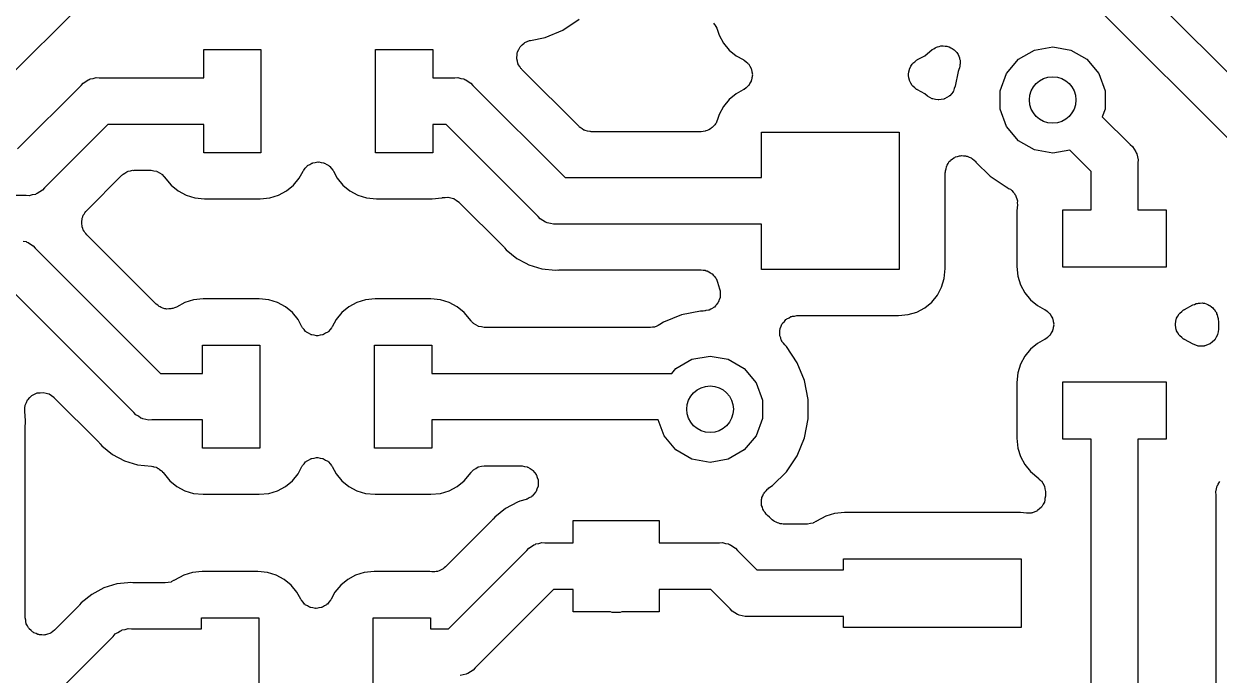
# Model space of a CAD drawing. Extents: x 91 to 190.2, y -113.9 to -59.9.
# Drawn here: x 146.44 to 156.87, y -96.31 to -90.63 of the extents above; entities that cross this region are included whole.
import ezdxf

# ---------------------------------------------------------------- set-up
doc = ezdxf.new("R2010")
doc.units = 0
doc.header["$MEASUREMENT"] = 0
doc.layers.add('BLACK', color=7, linetype='CONTINUOUS')

msp = doc.modelspace()

# ---------------------------------------------------------------- linework, layer by layer
at = {"layer": 'BLACK', "linetype": 'CONTINUOUS'}
for p, q in [((155.73, -89.8326), (157.607, -91.71)), ((147.274, -90.1232), (146.14, -91.2574)), ((157.267, -91.9442), (155.496, -90.1732)), ((151.146, -90.6796), (151.286, -90.5858)), ((152.459, -90.6192), (152.465, -90.6273)), ((152.465, -90.6273), (152.472, -90.6341)), ((152.472, -90.6341), (152.479, -90.6487)), ((152.479, -90.6487), (152.489, -90.6622)), ((150.863, -90.7696), (150.99, -90.7443)), ((150.99, -90.7443), (151.146, -90.6796)), ((152.489, -90.6622), (152.491, -90.6717)), ((152.491, -90.6717), (152.496, -90.6805)), ((152.496, -90.6805), (152.509, -90.7238)), ((152.509, -90.7238), (152.546, -90.7933)), ((148.01, -91.0968), (148.01, -90.85)), ((148.01, -90.85), (148.51, -90.85)), ((148.51, -90.85), (148.51, -91.75)), ((149.51, -91.75), (149.51, -90.85)), ((149.51, -90.85), (150.01, -90.85)), ((150.01, -90.85), (150.01, -91.0968)), ((150.75, -90.8685), (150.76, -90.8499)), ((150.76, -90.8499), (150.769, -90.8307)), ((150.769, -90.8307), (150.773, -90.8272)), ((150.773, -90.8272), (150.775, -90.8228)), ((150.775, -90.8228), (150.791, -90.8088)), ((150.791, -90.8088), (150.806, -90.7938)), ((150.806, -90.7938), (150.81, -90.7918)), ((150.81, -90.7918), (150.814, -90.7885)), ((150.814, -90.7885), (150.834, -90.7808)), ((150.834, -90.7808), (150.853, -90.7718)), ((150.853, -90.7718), (150.858, -90.7714)), ((150.858, -90.7714), (150.863, -90.7696)), ((152.546, -90.7933), (152.596, -90.8542)), ((152.596, -90.8542), (152.657, -90.9042)), ((154.303, -90.9042), (154.369, -90.8506)), ((154.369, -90.8506), (154.382, -90.8429)), ((154.382, -90.8429), (154.395, -90.8335)), ((154.395, -90.8335), (154.405, -90.8303)), ((154.405, -90.8303), (154.414, -90.825)), ((154.414, -90.825), (154.429, -90.8225)), ((154.429, -90.8225), (154.444, -90.8178)), ((154.444, -90.8178), (154.455, -90.8183)), ((154.455, -90.8183), (154.465, -90.8165)), ((154.465, -90.8165), (154.481, -90.8194)), ((154.481, -90.8194), (154.496, -90.8201)), ((154.496, -90.8201), (154.506, -90.8242)), ((154.506, -90.8242), (154.517, -90.8261)), ((154.517, -90.8261), (154.53, -90.8341)), ((154.53, -90.8341), (154.544, -90.84)), ((154.544, -90.84), (154.552, -90.8472)), ((154.552, -90.8472), (154.561, -90.8527)), ((154.561, -90.8527), (154.571, -90.8647)), ((155.122, -90.9344), (155.261, -90.8537)), ((155.261, -90.8537), (155.42, -90.8257)), ((155.42, -90.8257), (155.579, -90.8537)), ((155.579, -90.8537), (155.718, -90.9344)), ((150.742, -90.92), (150.745, -90.899)), ((150.743, -90.9249), (150.742, -90.92)), ((150.742, -90.9298), (150.743, -90.9249)), ((150.748, -90.9503), (150.742, -90.9298)), ((150.745, -90.899), (150.747, -90.8779)), ((150.747, -90.8779), (150.749, -90.8734)), ((150.752, -90.9711), (150.748, -90.9503)), ((150.749, -90.8734), (150.75, -90.8685)), ((152.657, -90.9042), (152.719, -90.9377)), ((152.719, -90.9377), (152.723, -90.9408)), ((152.723, -90.9408), (152.728, -90.9426)), ((152.728, -90.9426), (152.744, -90.9568)), ((152.744, -90.9568), (152.76, -90.9699)), ((154.2, -90.9699), (154.216, -90.9568)), ((154.216, -90.9568), (154.232, -90.9426)), ((154.232, -90.9426), (154.237, -90.9408)), ((154.237, -90.9408), (154.241, -90.9377)), ((154.241, -90.9377), (154.303, -90.9042)), ((154.571, -90.8647), (154.583, -90.8752)), ((154.583, -90.8752), (154.588, -90.8847)), ((154.588, -90.8847), (154.595, -90.8929)), ((154.595, -90.8929), (154.6, -90.9076)), ((154.6, -90.9076), (154.607, -90.9214)), ((154.607, -90.9214), (154.608, -90.932)), ((154.608, -90.932), (154.612, -90.9421)), ((154.612, -90.9421), (154.612, -90.9576)), ((154.612, -90.9576), (154.614, -90.9731)), ((155.018, -91.0579), (155.122, -90.9344)), ((155.718, -90.9344), (155.822, -91.0579)), ((150.755, -90.9753), (150.752, -90.9711)), ((150.756, -90.9801), (150.755, -90.9753)), ((150.768, -90.9975), (150.756, -90.9801)), ((150.779, -91.0156), (150.768, -90.9975)), ((150.783, -91.0187), (150.779, -91.0156)), ((150.786, -91.0228), (150.783, -91.0187)), ((151.286, -91.5229), (150.786, -91.0228)), ((152.76, -90.9699), (152.763, -90.9741)), ((152.763, -90.9741), (152.767, -90.9774)), ((152.767, -90.9774), (152.777, -90.9961)), ((152.777, -90.9961), (152.788, -91.0141)), ((152.788, -91.0141), (152.789, -91.019)), ((152.789, -91.019), (152.791, -91.0233)), ((152.791, -91.0233), (152.794, -91.0443)), ((152.794, -91.0443), (152.799, -91.0651)), ((152.799, -91.0651), (152.798, -91.07)), ((154.161, -91.0651), (154.166, -91.0443)), ((154.162, -91.07), (154.161, -91.0651)), ((154.166, -91.0443), (154.169, -91.0233)), ((154.169, -91.0233), (154.171, -91.019)), ((154.171, -91.019), (154.172, -91.0141)), ((154.172, -91.0141), (154.183, -90.9961)), ((154.183, -90.9961), (154.193, -90.9774)), ((154.193, -90.9774), (154.197, -90.9741)), ((154.197, -90.9741), (154.2, -90.9699)), ((154.596, -91.04), (154.57, -91.1692)), ((154.602, -91.0239), (154.596, -91.04)), ((154.606, -91.0087), (154.602, -91.0239)), ((154.611, -90.9942), (154.606, -91.0087)), ((154.614, -90.9731), (154.611, -90.9835)), ((154.611, -90.9835), (154.611, -90.9942)), ((154.963, -91.2094), (155.018, -91.0579)), ((155.822, -91.0579), (155.877, -91.2094)), ((146.386, -91.7168), (146.94, -91.1626)), ((146.94, -91.1626), (146.957, -91.1419)), ((146.957, -91.1419), (146.981, -91.1285)), ((146.981, -91.1285), (147.003, -91.113)), ((147.003, -91.113), (147.012, -91.1106)), ((147.012, -91.1106), (147.019, -91.1061)), ((147.019, -91.1061), (147.046, -91.1014)), ((147.046, -91.1014), (147.072, -91.0945)), ((147.072, -91.0945), (147.099, -91.0968)), ((147.099, -91.0968), (148.01, -91.0968)), ((150.01, -91.0968), (150.201, -91.0968)), ((150.201, -91.0968), (150.228, -91.0945)), ((150.228, -91.0945), (150.254, -91.1014)), ((150.254, -91.1014), (150.281, -91.1061)), ((150.281, -91.1061), (150.288, -91.1106)), ((150.288, -91.1106), (150.297, -91.113)), ((150.297, -91.113), (150.319, -91.1285)), ((150.319, -91.1285), (150.343, -91.1419)), ((150.343, -91.1419), (150.36, -91.1626)), ((150.36, -91.1626), (151.164, -91.9668)), ((152.76, -91.1701), (152.744, -91.1832)), ((152.763, -91.1659), (152.76, -91.1701)), ((152.767, -91.1626), (152.763, -91.1659)), ((152.777, -91.1439), (152.767, -91.1626)), ((152.788, -91.1259), (152.777, -91.1439)), ((152.789, -91.121), (152.788, -91.1259)), ((152.791, -91.1167), (152.789, -91.121)), ((152.794, -91.0957), (152.791, -91.1167)), ((152.799, -91.0749), (152.794, -91.0957)), ((152.798, -91.07), (152.799, -91.0749)), ((154.161, -91.0749), (154.162, -91.07)), ((154.166, -91.0957), (154.161, -91.0749)), ((154.169, -91.1167), (154.166, -91.0957)), ((154.171, -91.121), (154.169, -91.1167)), ((154.172, -91.1259), (154.171, -91.121)), ((154.183, -91.1439), (154.172, -91.1259)), ((154.193, -91.1626), (154.183, -91.1439)), ((154.197, -91.1659), (154.193, -91.1626)), ((154.2, -91.1701), (154.197, -91.1659)), ((154.216, -91.1832), (154.2, -91.1701)), ((154.57, -91.1692), (154.561, -91.1912)), ((152.657, -91.2358), (152.596, -91.2858)), ((152.719, -91.2023), (152.657, -91.2358)), ((152.723, -91.1992), (152.719, -91.2023)), ((152.728, -91.1974), (152.723, -91.1992)), ((152.744, -91.1832), (152.728, -91.1974)), ((154.232, -91.1974), (154.216, -91.1832)), ((154.237, -91.1992), (154.232, -91.1974)), ((154.241, -91.2023), (154.237, -91.1992)), ((154.303, -91.2358), (154.241, -91.2023)), ((154.328, -91.2559), (154.303, -91.2358)), ((154.348, -91.2675), (154.328, -91.2559)), ((154.369, -91.2797), (154.348, -91.2675)), ((154.496, -91.2683), (154.476, -91.2803)), ((154.517, -91.2569), (154.496, -91.2683)), ((154.518, -91.255), (154.517, -91.2569)), ((154.521, -91.2538), (154.518, -91.255)), ((154.536, -91.2355), (154.521, -91.2538)), ((154.551, -91.2177), (154.536, -91.2355)), ((154.552, -91.2154), (154.551, -91.2177)), ((154.554, -91.2135), (154.552, -91.2154)), ((154.561, -91.1912), (154.554, -91.2135)), ((154.963, -91.3706), (154.963, -91.2094)), ((155.877, -91.2094), (155.877, -91.3706)), ((152.546, -91.3467), (152.509, -91.4162)), ((152.596, -91.2858), (152.546, -91.3467)), ((154.371, -91.2802), (154.369, -91.2797)), ((154.373, -91.2814), (154.371, -91.2802)), ((154.396, -91.2853), (154.373, -91.2814)), ((154.42, -91.2899), (154.396, -91.2853)), ((154.422, -91.2895), (154.42, -91.2899)), ((154.425, -91.2899), (154.422, -91.2895)), ((154.448, -91.2856), (154.425, -91.2899)), ((154.471, -91.282), (154.448, -91.2856)), ((154.473, -91.2808), (154.471, -91.282)), ((154.476, -91.2803), (154.473, -91.2808)), ((155.018, -91.5221), (154.963, -91.3706)), ((155.877, -91.3706), (155.853, -91.436)), ((152.488, -91.4757), (152.482, -91.4918)), ((152.495, -91.4603), (152.488, -91.4757)), ((152.509, -91.4162), (152.495, -91.4603)), ((155.853, -91.436), (156.097, -91.68)), ((147.174, -91.5032), (146.62, -92.0574)), ((148.01, -91.5032), (147.174, -91.5032)), ((148.01, -91.75), (148.01, -91.5032)), ((150.126, -91.5032), (150.01, -91.5032)), ((150.01, -91.5032), (150.01, -91.75)), ((150.93, -92.3074), (150.126, -91.5032)), ((151.291, -91.5267), (151.286, -91.5229)), ((151.296, -91.5317), (151.291, -91.5267)), ((151.313, -91.5415), (151.296, -91.5317)), ((151.329, -91.5527), (151.313, -91.5415)), ((151.335, -91.5545), (151.329, -91.5527)), ((151.341, -91.5578), (151.335, -91.5545)), ((151.36, -91.5612), (151.341, -91.5578)), ((151.379, -91.5662), (151.36, -91.5612)), ((151.385, -91.5657), (151.379, -91.5662)), ((151.392, -91.5668), (151.385, -91.5657)), ((152.352, -91.5668), (151.392, -91.5668)), ((152.369, -91.5638), (152.352, -91.5668)), ((152.386, -91.5629), (152.369, -91.5638)), ((152.394, -91.5593), (152.386, -91.5629)), ((152.403, -91.5578), (152.394, -91.5593)), ((152.418, -91.5492), (152.403, -91.5578)), ((152.434, -91.5424), (152.418, -91.5492)), ((152.44, -91.5362), (152.434, -91.5424)), ((152.448, -91.5317), (152.44, -91.5362)), ((152.459, -91.5186), (152.448, -91.5317)), ((152.472, -91.5068), (152.459, -91.5186)), ((152.476, -91.4987), (152.472, -91.5068)), ((152.482, -91.4918), (152.476, -91.4987)), ((152.88, -91.9668), (152.88, -91.57)), ((152.88, -91.57), (154.08, -91.57)), ((154.08, -91.57), (154.08, -92.77)), ((155.122, -91.6456), (155.018, -91.5221)), ((155.261, -91.7263), (155.122, -91.6456)), ((156.097, -91.68), (156.118, -91.6974)), ((148.51, -91.75), (148.01, -91.75)), ((150.01, -91.75), (149.51, -91.75)), ((154.544, -91.8062), (154.558, -91.7947)), ((154.558, -91.7947), (154.565, -91.7919)), ((154.565, -91.7919), (154.572, -91.7873)), ((154.572, -91.7873), (154.59, -91.783)), ((154.59, -91.783), (154.607, -91.7769)), ((154.607, -91.7769), (154.615, -91.7769)), ((154.615, -91.7769), (154.623, -91.7749)), ((154.623, -91.7749), (154.641, -91.7769)), ((154.641, -91.7769), (154.659, -91.7769)), ((154.659, -91.7769), (154.666, -91.7797)), ((154.666, -91.7797), (154.675, -91.7806)), ((154.675, -91.7806), (154.691, -91.7885)), ((154.691, -91.7885), (154.708, -91.7947)), ((154.708, -91.7947), (154.714, -91.8)), ((155.42, -91.7543), (155.261, -91.7263)), ((155.57, -91.7277), (155.42, -91.7543)), ((155.757, -91.9142), (155.57, -91.7277)), ((156.118, -91.6974), (156.132, -91.7207)), ((156.132, -91.7207), (156.147, -91.7428)), ((156.147, -91.7428), (156.149, -91.7516)), ((156.149, -91.7516), (156.154, -91.7594)), ((156.154, -91.7594), (156.159, -91.786)), ((156.159, -91.786), (156.166, -91.812)), ((148.883, -91.9021), (148.897, -91.8863)), ((148.897, -91.8863), (148.91, -91.8696)), ((148.91, -91.8696), (148.914, -91.867)), ((148.914, -91.867), (148.917, -91.8633)), ((148.917, -91.8633), (148.936, -91.8533)), ((148.936, -91.8533), (148.954, -91.8421)), ((148.954, -91.8421), (148.959, -91.8411)), ((148.959, -91.8411), (148.963, -91.8388)), ((148.963, -91.8388), (148.984, -91.8358)), ((148.984, -91.8358), (149.005, -91.8314)), ((149.005, -91.8314), (149.01, -91.8321)), ((149.01, -91.8321), (149.015, -91.8314)), ((149.015, -91.8314), (149.036, -91.8358)), ((149.036, -91.8358), (149.057, -91.8388)), ((149.057, -91.8388), (149.061, -91.8411)), ((149.061, -91.8411), (149.066, -91.8421)), ((149.066, -91.8421), (149.084, -91.8533)), ((149.084, -91.8533), (149.103, -91.8633)), ((149.103, -91.8633), (149.106, -91.867)), ((149.106, -91.867), (149.11, -91.8696)), ((149.11, -91.8696), (149.123, -91.8863)), ((149.123, -91.8863), (149.137, -91.9021)), ((154.484, -91.9082), (154.489, -91.891)), ((154.489, -91.891), (154.492, -91.8733)), ((154.492, -91.8733), (154.496, -91.8661)), ((154.496, -91.8661), (154.498, -91.8582)), ((154.498, -91.8582), (154.509, -91.8437)), ((154.509, -91.8437), (154.518, -91.8282)), ((154.518, -91.8282), (154.524, -91.8229)), ((154.524, -91.8229), (154.529, -91.8162)), ((154.529, -91.8162), (154.544, -91.8062)), ((154.714, -91.8), (154.721, -91.8036)), ((154.721, -91.8036), (154.734, -91.8166)), ((154.734, -91.8166), (154.748, -91.8282)), ((154.748, -91.8282), (154.75, -91.8321)), ((154.75, -91.8321), (154.874, -91.9558)), ((156.166, -91.812), (156.163, -91.8389)), ((156.163, -91.8389), (156.163, -92.25)), ((146.989, -92.2539), (147.296, -91.9471)), ((147.296, -91.9471), (147.301, -91.9433)), ((147.301, -91.9433), (147.306, -91.9383)), ((147.306, -91.9383), (147.323, -91.9285)), ((147.323, -91.9285), (147.339, -91.9173)), ((147.339, -91.9173), (147.345, -91.9155)), ((147.345, -91.9155), (147.351, -91.9122)), ((147.351, -91.9122), (147.37, -91.9088)), ((147.37, -91.9088), (147.389, -91.9038)), ((147.389, -91.9038), (147.395, -91.9043)), ((147.395, -91.9043), (147.402, -91.9032)), ((147.402, -91.9032), (147.548, -91.9032)), ((147.548, -91.9032), (147.551, -91.9036)), ((147.551, -91.9036), (147.553, -91.9033)), ((147.553, -91.9033), (147.576, -91.9081)), ((147.576, -91.9081), (147.6, -91.9122)), ((147.6, -91.9122), (147.602, -91.9135)), ((147.602, -91.9135), (147.604, -91.914)), ((147.604, -91.914), (147.624, -91.9265)), ((147.624, -91.9265), (147.645, -91.9383)), ((147.645, -91.9383), (147.646, -91.9402)), ((147.646, -91.9402), (147.649, -91.9415)), ((147.649, -91.9415), (147.661, -91.9569)), ((147.661, -91.9569), (147.666, -91.9619)), ((147.666, -91.9619), (147.726, -92.0342)), ((148.794, -92.0342), (148.844, -91.9733)), ((148.844, -91.9733), (148.878, -91.9106)), ((148.878, -91.9106), (148.881, -91.9067)), ((148.881, -91.9067), (148.883, -91.9021)), ((149.137, -91.9021), (149.139, -91.9067)), ((149.139, -91.9067), (149.142, -91.9106)), ((149.142, -91.9106), (149.176, -91.9733)), ((149.176, -91.9733), (149.226, -92.0342)), ((151.164, -91.9668), (152.88, -91.9668)), ((154.483, -91.9246), (154.484, -91.9165)), ((154.483, -92.7626), (154.483, -91.9246)), ((154.484, -91.9165), (154.484, -91.9082)), ((154.874, -91.9558), (155.014, -92.0496)), ((155.757, -92.25), (155.757, -91.9142)), ((146.548, -92.1094), (146.541, -92.1139)), ((146.557, -92.107), (146.548, -92.1094)), ((146.579, -92.0915), (146.557, -92.107)), ((146.603, -92.0781), (146.579, -92.0915)), ((146.62, -92.0574), (146.603, -92.0781)), ((147.726, -92.0342), (147.787, -92.0842)), ((147.787, -92.0842), (147.856, -92.1213)), ((148.664, -92.1213), (148.733, -92.0842)), ((148.733, -92.0842), (148.794, -92.0342)), ((149.226, -92.0342), (149.287, -92.0842)), ((149.287, -92.0842), (149.356, -92.1213)), ((155.014, -92.0496), (155.021, -92.0524)), ((155.021, -92.0524), (155.035, -92.0616)), ((155.035, -92.0616), (155.051, -92.069)), ((155.051, -92.069), (155.057, -92.0755)), ((155.057, -92.0755), (155.064, -92.0804)), ((155.064, -92.0804), (155.075, -92.094)), ((155.075, -92.094), (155.087, -92.1063)), ((155.087, -92.1063), (155.091, -92.1145)), ((146.461, -92.1232), (144.51, -92.1232)), ((146.488, -92.1255), (146.461, -92.1232)), ((146.514, -92.1186), (146.488, -92.1255)), ((146.541, -92.1139), (146.514, -92.1186)), ((147.856, -92.1213), (147.932, -92.1442)), ((147.932, -92.1442), (148.017, -92.1527)), ((148.017, -92.1527), (148.503, -92.1527)), ((148.503, -92.1527), (148.588, -92.1442)), ((148.588, -92.1442), (148.664, -92.1213)), ((149.356, -92.1213), (149.432, -92.1442)), ((149.432, -92.1442), (149.517, -92.1527)), ((149.517, -92.1527), (150.003, -92.1527)), ((150.003, -92.1527), (150.088, -92.1442)), ((150.088, -92.1442), (150.089, -92.1441)), ((150.089, -92.1441), (150.091, -92.1438)), ((150.091, -92.1438), (150.094, -92.1427)), ((150.094, -92.1427), (150.117, -92.1407)), ((150.117, -92.1407), (150.141, -92.1378)), ((150.141, -92.1378), (150.143, -92.1384)), ((150.143, -92.1384), (150.145, -92.1382)), ((150.145, -92.1382), (150.168, -92.1443)), ((150.168, -92.1443), (150.191, -92.1497)), ((150.191, -92.1497), (150.193, -92.151)), ((150.193, -92.151), (150.196, -92.1517)), ((150.196, -92.1517), (150.215, -92.1652)), ((150.215, -92.1652), (150.235, -92.1781)), ((150.235, -92.1781), (150.236, -92.1801)), ((150.236, -92.1801), (150.238, -92.1815)), ((150.238, -92.1815), (150.627, -92.5704)), ((155.091, -92.1145), (155.096, -92.1217)), ((155.096, -92.1217), (155.101, -92.1381)), ((155.101, -92.1381), (155.108, -92.1537)), ((155.112, -92.2057), (155.107, -92.2574)), ((155.108, -92.1537), (155.109, -92.1627)), ((155.109, -92.1627), (155.112, -92.1714)), ((155.112, -92.1714), (155.111, -92.1885)), ((155.111, -92.1885), (155.112, -92.2057)), ((146.95, -92.3212), (146.956, -92.3093)), ((146.956, -92.3093), (146.959, -92.2966)), ((146.959, -92.2966), (146.967, -92.2859)), ((146.967, -92.2859), (146.972, -92.274)), ((146.972, -92.274), (146.982, -92.2647)), ((146.982, -92.2647), (146.989, -92.2539)), ((150.947, -92.3281), (150.93, -92.3074)), ((155.107, -92.2574), (155.107, -92.7426)), ((155.51, -92.75), (155.51, -92.25)), ((155.51, -92.25), (155.757, -92.25)), ((156.163, -92.25), (156.41, -92.25)), ((156.41, -92.25), (156.41, -92.75)), ((146.946, -92.3469), (146.949, -92.3343)), ((146.947, -92.36), (146.946, -92.3469)), ((146.946, -92.3731), (146.947, -92.36)), ((146.949, -92.3857), (146.946, -92.3731)), ((146.949, -92.3343), (146.95, -92.3212)), ((146.95, -92.3988), (146.949, -92.3857)), ((146.956, -92.4107), (146.95, -92.3988)), ((146.959, -92.4234), (146.956, -92.4107)), ((150.971, -92.3415), (150.947, -92.3281)), ((150.993, -92.357), (150.971, -92.3415)), ((151.002, -92.3594), (150.993, -92.357)), ((151.009, -92.3639), (151.002, -92.3594)), ((151.036, -92.3686), (151.009, -92.3639)), ((151.062, -92.3755), (151.036, -92.3686)), ((151.089, -92.3732), (151.062, -92.3755)), ((152.88, -92.3732), (151.089, -92.3732)), ((152.88, -92.77), (152.88, -92.3732)), ((146.434, -92.5214), (146.461, -92.5261)), ((146.461, -92.5261), (146.468, -92.5306)), ((146.967, -92.4341), (146.959, -92.4234)), ((146.972, -92.446), (146.967, -92.4341)), ((146.982, -92.4553), (146.972, -92.446)), ((146.989, -92.4661), (146.982, -92.4553)), ((147.595, -93.0721), (146.989, -92.4661)), ((146.468, -92.5306), (146.477, -92.533)), ((146.477, -92.533), (146.499, -92.5485)), ((146.499, -92.5485), (146.523, -92.5619)), ((146.523, -92.5619), (146.54, -92.5826)), ((146.54, -92.5826), (147.634, -93.6768)), ((150.627, -92.5704), (150.632, -92.5764)), ((150.632, -92.5764), (150.637, -92.5813)), ((150.637, -92.5813), (150.651, -92.5986)), ((150.651, -92.5986), (150.743, -92.674)), ((150.743, -92.674), (150.822, -92.716)), ((150.822, -92.716), (150.848, -92.73)), ((150.848, -92.73), (150.962, -92.7645)), ((150.962, -92.7645), (151.08, -92.7761)), ((151.08, -92.7761), (151.102, -92.7739)), ((151.102, -92.7739), (151.11, -92.7745)), ((151.11, -92.7745), (151.117, -92.7732)), ((151.117, -92.7732), (152.352, -92.7732)), ((152.352, -92.7732), (152.369, -92.7762)), ((152.369, -92.7762), (152.386, -92.7771)), ((152.386, -92.7771), (152.394, -92.7807)), ((152.394, -92.7807), (152.403, -92.7822)), ((152.403, -92.7822), (152.418, -92.7908)), ((152.418, -92.7908), (152.434, -92.7976)), ((152.434, -92.7976), (152.44, -92.8038)), ((152.44, -92.8038), (152.448, -92.8083)), ((152.448, -92.8083), (152.459, -92.8214)), ((152.459, -92.8214), (152.472, -92.8332)), ((152.472, -92.8332), (152.476, -92.8413)), ((154.08, -92.77), (152.88, -92.77)), ((154.474, -92.8484), (154.483, -92.7626)), ((155.107, -92.7426), (155.116, -92.8284)), ((155.116, -92.8284), (155.139, -92.9038)), ((156.41, -92.75), (155.51, -92.75)), ((147.4, -94.0174), (146.306, -92.9232)), ((152.476, -92.8413), (152.482, -92.8482)), ((152.482, -92.8482), (152.488, -92.8643)), ((152.488, -92.8643), (152.495, -92.8797)), ((152.495, -92.8797), (152.513, -92.9379)), ((152.513, -92.9379), (152.514, -92.946)), ((154.414, -92.9933), (154.451, -92.9238)), ((154.451, -92.9238), (154.474, -92.8484)), ((155.139, -92.9038), (155.176, -92.9733)), ((147.922, -93.0358), (147.846, -93.0587)), ((148.007, -93.0273), (147.922, -93.0358)), ((148.493, -93.0273), (148.007, -93.0273)), ((148.578, -93.0358), (148.493, -93.0273)), ((148.654, -93.0587), (148.578, -93.0358)), ((149.422, -93.0358), (149.346, -93.0587)), ((149.507, -93.0273), (149.422, -93.0358)), ((149.993, -93.0273), (149.507, -93.0273)), ((150.078, -93.0358), (149.993, -93.0273)), ((150.154, -93.0587), (150.078, -93.0358)), ((152.505, -93.0439), (152.5, -93.0578)), ((152.507, -93.0404), (152.505, -93.0439)), ((152.509, -93.0333), (152.507, -93.0404)), ((152.517, -93.0137), (152.509, -93.0333)), ((152.514, -92.946), (152.518, -92.9568)), ((152.518, -93.0088), (152.517, -93.0112)), ((152.517, -93.0112), (152.517, -93.0137)), ((152.518, -92.9568), (152.518, -92.9592)), ((152.518, -92.9592), (152.519, -92.9616)), ((152.519, -92.9616), (152.518, -92.9799)), ((152.518, -92.9799), (152.519, -92.9897)), ((152.519, -92.9897), (152.518, -92.9955)), ((152.518, -92.9955), (152.518, -93.0088)), ((154.364, -93.0542), (154.414, -92.9933)), ((155.176, -92.9733), (155.226, -93.0342)), ((155.226, -93.0342), (155.287, -93.0842)), ((147.609, -93.082), (147.595, -93.0721)), ((147.622, -93.0934), (147.609, -93.082)), ((147.63, -93.0968), (147.622, -93.0934)), ((147.638, -93.102), (147.63, -93.0968)), ((147.654, -93.1064), (147.638, -93.102)), ((147.67, -93.1128), (147.654, -93.1064)), ((147.679, -93.1131), (147.67, -93.1128)), ((147.688, -93.1155), (147.679, -93.1131)), ((147.705, -93.114), (147.688, -93.1155)), ((147.722, -93.1145), (147.705, -93.114)), ((147.731, -93.1117), (147.722, -93.1145)), ((147.74, -93.1109), (147.731, -93.1117)), ((147.756, -93.1037), (147.74, -93.1109)), ((147.772, -93.0983), (147.756, -93.1037)), ((147.846, -93.0587), (147.772, -93.0983)), ((148.723, -93.0958), (148.654, -93.0587)), ((148.784, -93.1458), (148.723, -93.0958)), ((148.834, -93.2067), (148.784, -93.1458)), ((149.216, -93.1458), (149.166, -93.2067)), ((149.277, -93.0958), (149.216, -93.1458)), ((149.346, -93.0587), (149.277, -93.0958)), ((150.223, -93.0958), (150.154, -93.0587)), ((150.284, -93.1458), (150.223, -93.0958)), ((150.344, -93.2181), (150.284, -93.1458)), ((152.346, -93.1328), (152.18, -93.1657)), ((152.37, -93.1328), (152.346, -93.1328)), ((152.385, -93.1303), (152.37, -93.1328)), ((152.387, -93.1304), (152.385, -93.1303)), ((152.393, -93.1288), (152.387, -93.1304)), ((152.417, -93.1254), (152.393, -93.1287)), ((152.393, -93.1287), (152.393, -93.1288)), ((152.419, -93.1242), (152.417, -93.1254)), ((152.421, -93.1238), (152.419, -93.1242)), ((152.435, -93.116), (152.421, -93.1238)), ((152.437, -93.1153), (152.435, -93.116)), ((152.441, -93.1124), (152.437, -93.1153)), ((152.442, -93.1119), (152.441, -93.1124)), ((152.463, -93.1008), (152.442, -93.1119)), ((152.464, -93.099), (152.463, -93.1008)), ((152.467, -93.0977), (152.464, -93.099)), ((152.476, -93.0858), (152.467, -93.0977)), ((152.479, -93.084), (152.476, -93.0858)), ((152.482, -93.0793), (152.479, -93.084)), ((152.497, -93.062), (152.482, -93.0793)), ((152.498, -93.0597), (152.497, -93.062)), ((152.5, -93.0578), (152.498, -93.0597)), ((154.158, -93.1642), (154.234, -93.1413)), ((154.234, -93.1413), (154.303, -93.1042)), ((154.303, -93.1042), (154.364, -93.0542)), ((155.287, -93.0842), (155.349, -93.1177)), ((155.349, -93.1177), (155.353, -93.1208)), ((155.353, -93.1208), (155.358, -93.1226)), ((155.358, -93.1226), (155.374, -93.1368)), ((155.374, -93.1368), (155.39, -93.1499)), ((155.39, -93.1499), (155.393, -93.1541)), ((156.527, -93.1541), (156.53, -93.1499)), ((156.53, -93.1499), (156.546, -93.1368)), ((156.546, -93.1368), (156.562, -93.1226)), ((156.562, -93.1226), (156.567, -93.1208)), ((156.567, -93.1208), (156.571, -93.1177)), ((156.571, -93.1177), (156.643, -93.0792)), ((156.643, -93.0792), (156.658, -93.0741)), ((156.658, -93.0741), (156.673, -93.0671)), ((156.673, -93.0671), (156.683, -93.0661)), ((156.683, -93.0661), (156.692, -93.063)), ((156.692, -93.063), (156.708, -93.0636)), ((156.708, -93.0636), (156.725, -93.062)), ((156.725, -93.062), (156.734, -93.0644)), ((156.734, -93.0644), (156.744, -93.0647)), ((156.744, -93.0647), (156.759, -93.0708)), ((156.759, -93.0708), (156.775, -93.0749)), ((156.775, -93.0749), (156.783, -93.0805)), ((156.783, -93.0805), (156.793, -93.0841)), ((156.793, -93.0841), (156.805, -93.0951)), ((156.805, -93.0951), (156.818, -93.1043)), ((156.818, -93.1043), (156.824, -93.1123)), ((156.824, -93.1123), (156.831, -93.1189)), ((156.831, -93.1189), (156.839, -93.1333)), ((156.839, -93.1333), (156.849, -93.1466)), ((156.849, -93.1466), (156.851, -93.1562)), ((148.868, -93.2694), (148.834, -93.2067)), ((149.166, -93.2067), (149.132, -93.2694)), ((150.349, -93.2231), (150.344, -93.2181)), ((150.361, -93.2385), (150.349, -93.2231)), ((150.364, -93.2398), (150.361, -93.2385)), ((150.365, -93.2417), (150.364, -93.2398)), ((150.386, -93.2535), (150.365, -93.2417)), ((150.406, -93.266), (150.386, -93.2535)), ((151.992, -93.2515), (151.976, -93.2588)), ((152.024, -93.2304), (151.992, -93.2515)), ((152.18, -93.1657), (152.024, -93.2304)), ((153.05, -93.2661), (153.057, -93.2477)), ((153.057, -93.2477), (153.061, -93.2426)), ((153.061, -93.2426), (153.064, -93.2366)), ((153.064, -93.2366), (153.078, -93.2228)), ((153.078, -93.2228), (153.091, -93.2078)), ((153.091, -93.2078), (153.096, -93.2045)), ((153.096, -93.2045), (153.101, -93.1998)), ((153.101, -93.1998), (153.119, -93.1915)), ((153.119, -93.1915), (153.136, -93.1817)), ((153.136, -93.1817), (153.142, -93.1806)), ((153.142, -93.1806), (153.148, -93.1778)), ((153.148, -93.1778), (153.168, -93.1761)), ((153.168, -93.1761), (153.187, -93.1727)), ((153.187, -93.1727), (154.073, -93.1727)), ((154.073, -93.1727), (154.158, -93.1642)), ((155.393, -93.1541), (155.397, -93.1574)), ((155.397, -93.1574), (155.407, -93.1761)), ((155.407, -93.1761), (155.418, -93.1941)), ((155.418, -93.1941), (155.419, -93.199)), ((155.419, -93.199), (155.421, -93.2033)), ((155.421, -93.2033), (155.424, -93.2243)), ((155.424, -93.2243), (155.429, -93.2451)), ((155.429, -93.2549), (155.424, -93.2757)), ((155.429, -93.2451), (155.428, -93.25)), ((155.428, -93.25), (155.429, -93.2549)), ((156.491, -93.2451), (156.496, -93.2243)), ((156.492, -93.25), (156.491, -93.2451)), ((156.491, -93.2549), (156.492, -93.25)), ((156.496, -93.2757), (156.491, -93.2549)), ((156.496, -93.2243), (156.499, -93.2033)), ((156.499, -93.2033), (156.501, -93.199)), ((156.501, -93.199), (156.502, -93.1941)), ((156.502, -93.1941), (156.513, -93.1761)), ((156.513, -93.1761), (156.523, -93.1574)), ((156.523, -93.1574), (156.527, -93.1541)), ((156.851, -93.1562), (156.856, -93.1649)), ((156.856, -93.1649), (156.858, -93.1811)), ((156.858, -93.1811), (156.863, -93.1968)), ((156.863, -93.1968), (156.866, -93.2323)), ((156.866, -93.2323), (156.866, -93.2397)), ((156.866, -93.2397), (156.867, -93.247)), ((156.867, -93.247), (156.867, -93.2903)), ((148.871, -93.2733), (148.868, -93.2694)), ((148.873, -93.2779), (148.871, -93.2733)), ((148.887, -93.2937), (148.873, -93.2779)), ((148.9, -93.3104), (148.887, -93.2937)), ((148.904, -93.313), (148.9, -93.3104)), ((148.907, -93.3167), (148.904, -93.313)), ((148.926, -93.3267), (148.907, -93.3167)), ((148.944, -93.3379), (148.926, -93.3267)), ((148.949, -93.3389), (148.944, -93.3379)), ((148.953, -93.3412), (148.949, -93.3389)), ((148.974, -93.3442), (148.953, -93.3412)), ((148.995, -93.3486), (148.974, -93.3442)), ((149, -93.3479), (148.995, -93.3486)), ((149.005, -93.3486), (149, -93.3479)), ((149.026, -93.3442), (149.005, -93.3486)), ((149.047, -93.3412), (149.026, -93.3442)), ((149.051, -93.3389), (149.047, -93.3412)), ((149.056, -93.3379), (149.051, -93.3389)), ((149.074, -93.3267), (149.056, -93.3379)), ((149.093, -93.3167), (149.074, -93.3267)), ((149.096, -93.313), (149.093, -93.3167)), ((149.1, -93.3104), (149.096, -93.313)), ((149.113, -93.2937), (149.1, -93.3104)), ((149.127, -93.2779), (149.113, -93.2937)), ((149.129, -93.2733), (149.127, -93.2779)), ((149.132, -93.2694), (149.129, -93.2733)), ((150.408, -93.2665), (150.406, -93.266)), ((150.41, -93.2678), (150.408, -93.2665)), ((150.434, -93.2719), (150.41, -93.2678)), ((150.457, -93.2767), (150.434, -93.2719)), ((150.459, -93.2764), (150.457, -93.2767)), ((150.462, -93.2768), (150.459, -93.2764)), ((151.909, -93.2768), (150.462, -93.2768)), ((151.927, -93.2737), (151.909, -93.2768)), ((151.945, -93.2725), (151.927, -93.2737)), ((151.952, -93.2692), (151.945, -93.2725)), ((151.96, -93.2678), (151.952, -93.2692)), ((151.976, -93.2588), (151.96, -93.2678)), ((153.038, -93.3357), (153.039, -93.3162)), ((153.039, -93.3421), (153.038, -93.3357)), ((153.039, -93.2966), (153.042, -93.2904)), ((153.039, -93.3162), (153.039, -93.2966)), ((153.039, -93.3487), (153.039, -93.3421)), ((153.046, -93.3671), (153.039, -93.3487)), ((153.042, -93.2838), (153.05, -93.2661)), ((153.042, -93.2904), (153.042, -93.2838)), ((155.39, -93.3501), (155.374, -93.3632)), ((155.393, -93.3459), (155.39, -93.3501)), ((155.397, -93.3426), (155.393, -93.3459)), ((155.407, -93.3239), (155.397, -93.3426)), ((155.418, -93.3059), (155.407, -93.3239)), ((155.419, -93.301), (155.418, -93.3059)), ((155.421, -93.2967), (155.419, -93.301)), ((155.424, -93.2757), (155.421, -93.2967)), ((156.499, -93.2967), (156.496, -93.2757)), ((156.501, -93.301), (156.499, -93.2967)), ((156.502, -93.3059), (156.501, -93.301)), ((156.513, -93.3239), (156.502, -93.3059)), ((156.523, -93.3426), (156.513, -93.3239)), ((156.527, -93.3459), (156.523, -93.3426)), ((156.53, -93.3501), (156.527, -93.3459)), ((156.546, -93.3632), (156.53, -93.3501)), ((156.858, -93.3417), (156.846, -93.3621)), ((156.859, -93.337), (156.858, -93.3392)), ((156.858, -93.3392), (156.858, -93.3417)), ((156.863, -93.3136), (156.859, -93.337)), ((156.867, -93.2903), (156.863, -93.3136)), ((148, -93.6768), (148, -93.43)), ((148, -93.43), (148.5, -93.43)), ((148.5, -93.43), (148.5, -94.33)), ((149.5, -94.33), (149.5, -93.43)), ((149.5, -93.43), (150, -93.43)), ((150, -93.43), (150, -93.6768)), ((153.051, -93.3861), (153.046, -93.3671)), ((153.055, -93.3915), (153.051, -93.3861)), ((153.057, -93.3977), (153.055, -93.3915)), ((153.07, -93.4127), (153.057, -93.3977)), ((153.081, -93.4287), (153.07, -93.4127)), ((153.096, -93.4436), (153.081, -93.4287)), ((153.19, -93.584), (153.096, -93.4436)), ((155.226, -93.4658), (155.176, -93.5267)), ((155.287, -93.4158), (155.226, -93.4658)), ((155.349, -93.3823), (155.287, -93.4158)), ((155.353, -93.3792), (155.349, -93.3823)), ((155.358, -93.3774), (155.353, -93.3792)), ((155.374, -93.3632), (155.358, -93.3774)), ((156.562, -93.3774), (156.546, -93.3632)), ((156.567, -93.3792), (156.562, -93.3774)), ((156.571, -93.3823), (156.567, -93.3792)), ((156.646, -93.4226), (156.571, -93.3823)), ((156.669, -93.43), (156.646, -93.4226)), ((156.691, -93.4381), (156.669, -93.43)), ((156.693, -93.4381), (156.691, -93.4381)), ((156.696, -93.4388), (156.693, -93.4381)), ((156.719, -93.4381), (156.696, -93.4388)), ((156.743, -93.4381), (156.719, -93.4381)), ((156.745, -93.4372), (156.743, -93.4381)), ((156.748, -93.4371), (156.745, -93.4372)), ((156.77, -93.4283), (156.748, -93.4371)), ((156.792, -93.4203), (156.77, -93.4283)), ((156.794, -93.4187), (156.792, -93.4203)), ((156.796, -93.4177), (156.794, -93.4187)), ((156.814, -93.402), (156.796, -93.4177)), ((156.832, -93.3868), (156.814, -93.402)), ((156.833, -93.3846), (156.832, -93.3868)), ((156.835, -93.383), (156.833, -93.3846)), ((156.846, -93.3621), (156.835, -93.383)), ((152.132, -93.6344), (152.271, -93.5537)), ((152.271, -93.5537), (152.43, -93.5257)), ((152.43, -93.5257), (152.589, -93.5537)), ((152.589, -93.5537), (152.728, -93.6344)), ((155.176, -93.5267), (155.139, -93.5962)), ((152.096, -93.6768), (152.132, -93.6344)), ((152.728, -93.6344), (152.832, -93.7579)), ((153.254, -93.74), (153.19, -93.584)), ((155.116, -93.6716), (155.107, -93.7574)), ((155.139, -93.5962), (155.116, -93.6716)), ((147.634, -93.6768), (148, -93.6768)), ((150, -93.6768), (152.096, -93.6768)), ((152.832, -93.7579), (152.887, -93.9094)), ((153.287, -93.9056), (153.254, -93.74)), ((155.107, -93.7574), (155.107, -94.2426)), ((155.51, -94.25), (155.51, -93.75)), ((155.51, -93.75), (156.41, -93.75)), ((156.41, -93.75), (156.41, -94.25)), ((146.492, -93.8886), (146.51, -93.8705)), ((146.51, -93.8705), (146.511, -93.8701)), ((146.511, -93.8695), (146.534, -93.8589)), ((146.511, -93.8701), (146.511, -93.8695)), ((146.534, -93.8589), (146.557, -93.848)), ((146.557, -93.848), (146.558, -93.8479)), ((146.558, -93.8475), (146.584, -93.8453)), ((146.558, -93.8479), (146.558, -93.8475)), ((146.584, -93.8453), (146.609, -93.8429)), ((146.609, -93.8429), (146.609, -93.8431)), ((146.609, -93.8431), (146.61, -93.843)), ((146.61, -93.843), (146.635, -93.8495)), ((146.635, -93.8495), (146.659, -93.8558)), ((146.659, -93.8558), (146.66, -93.8563)), ((146.66, -93.8563), (146.661, -93.8565)), ((146.661, -93.8565), (146.681, -93.871)), ((146.681, -93.871), (146.702, -93.8852)), ((146.448, -94.0055), (146.45, -93.9804)), ((146.45, -93.9804), (146.452, -93.9552)), ((146.452, -93.9536), (146.463, -93.9307)), ((146.452, -93.9544), (146.452, -93.9536)), ((146.452, -93.9552), (146.452, -93.9544)), ((146.463, -93.9307), (146.473, -93.9077)), ((146.473, -93.9077), (146.474, -93.9071)), ((146.474, -93.9064), (146.492, -93.8886)), ((146.474, -93.9071), (146.474, -93.9064)), ((146.702, -93.8852), (146.703, -93.8859)), ((146.703, -93.8859), (146.703, -93.8864)), ((146.703, -93.8864), (147.097, -94.2804)), ((152.887, -93.9094), (152.887, -94.0706)), ((153.287, -94.0744), (153.287, -93.9056)), ((146.448, -94.0063), (146.448, -94.0055)), ((146.448, -94.0071), (146.448, -94.0063)), ((146.456, -94.09), (146.448, -94.0071)), ((146.454, -94.1123), (146.456, -94.09)), ((147.417, -94.0381), (147.4, -94.0174)), ((147.441, -94.0515), (147.417, -94.0381)), ((147.463, -94.067), (147.441, -94.0515)), ((147.472, -94.0694), (147.463, -94.067)), ((147.479, -94.0739), (147.472, -94.0694)), ((147.506, -94.0786), (147.479, -94.0739)), ((147.532, -94.0855), (147.506, -94.0786)), ((147.559, -94.0832), (147.532, -94.0855)), ((148, -94.0832), (147.559, -94.0832)), ((148, -94.33), (148, -94.0832)), ((151.977, -94.0832), (150, -94.0832)), ((150, -94.0832), (150, -94.33)), ((152.028, -94.2221), (151.977, -94.0832)), ((152.887, -94.0706), (152.832, -94.2221)), ((153.254, -94.24), (153.287, -94.0744)), ((146.453, -94.127), (146.454, -94.1197)), ((146.453, -95.8116), (146.453, -94.127)), ((146.454, -94.1197), (146.454, -94.1123)), ((147.097, -94.2804), (147.102, -94.2864)), ((147.102, -94.2864), (147.107, -94.2913)), ((147.107, -94.2913), (147.121, -94.3086)), ((152.132, -94.3456), (152.028, -94.2221)), ((152.832, -94.2221), (152.728, -94.3456)), ((153.19, -94.396), (153.254, -94.24)), ((155.107, -94.2426), (155.116, -94.3284)), ((155.757, -94.25), (155.51, -94.25)), ((155.757, -96.5008), (155.757, -94.25)), ((156.41, -94.25), (156.163, -94.25)), ((156.163, -94.25), (156.163, -96.5761)), ((147.121, -94.3086), (147.213, -94.384)), ((147.213, -94.384), (147.318, -94.44)), ((148.5, -94.33), (148, -94.33)), ((150, -94.33), (149.5, -94.33)), ((152.271, -94.4263), (152.132, -94.3456)), ((152.728, -94.3456), (152.589, -94.4263)), ((153.096, -94.5364), (153.19, -94.396)), ((155.116, -94.3284), (155.139, -94.4038)), ((155.139, -94.4038), (155.176, -94.4733)), ((147.318, -94.44), (147.432, -94.4745)), ((147.432, -94.4745), (147.555, -94.4866)), ((147.555, -94.4866), (147.565, -94.4896)), ((147.565, -94.4896), (147.568, -94.4896)), ((147.568, -94.4896), (147.576, -94.4924)), ((147.576, -94.4924), (147.596, -94.4966)), ((147.596, -94.4966), (147.6, -94.4993)), ((147.6, -94.4993), (147.605, -94.5006)), ((147.605, -94.5006), (147.613, -94.5065)), ((147.613, -94.5065), (147.617, -94.508)), ((147.617, -94.508), (147.625, -94.5147)), ((148.834, -94.5533), (148.868, -94.4906)), ((148.868, -94.4906), (148.871, -94.4867)), ((148.871, -94.4867), (148.873, -94.4821)), ((148.873, -94.4821), (148.887, -94.4663)), ((148.887, -94.4663), (148.9, -94.4496)), ((148.9, -94.4496), (148.904, -94.447)), ((148.904, -94.447), (148.907, -94.4433)), ((148.907, -94.4433), (148.926, -94.4333)), ((148.926, -94.4333), (148.944, -94.4221)), ((148.944, -94.4221), (148.949, -94.4211)), ((148.949, -94.4211), (148.953, -94.4188)), ((148.953, -94.4188), (148.974, -94.4158)), ((148.974, -94.4158), (148.995, -94.4114)), ((148.995, -94.4114), (149, -94.4121)), ((149, -94.4121), (149.005, -94.4114)), ((149.005, -94.4114), (149.026, -94.4158)), ((149.026, -94.4158), (149.047, -94.4188)), ((149.047, -94.4188), (149.051, -94.4211)), ((149.051, -94.4211), (149.056, -94.4221)), ((149.056, -94.4221), (149.074, -94.4333)), ((149.074, -94.4333), (149.093, -94.4433)), ((149.093, -94.4433), (149.096, -94.447)), ((149.096, -94.447), (149.1, -94.4496)), ((149.1, -94.4496), (149.113, -94.4663)), ((149.113, -94.4663), (149.127, -94.4821)), ((149.127, -94.4821), (149.129, -94.4867)), ((149.129, -94.4867), (149.132, -94.4906)), ((149.132, -94.4906), (149.166, -94.5533)), ((150.365, -94.5183), (150.386, -94.5065)), ((150.386, -94.5065), (150.406, -94.494)), ((150.406, -94.494), (150.408, -94.4935)), ((150.408, -94.4935), (150.41, -94.4922)), ((150.41, -94.4922), (150.434, -94.4881)), ((150.434, -94.4881), (150.457, -94.4833)), ((150.457, -94.4833), (150.459, -94.4836)), ((150.459, -94.4836), (150.462, -94.4832)), ((150.462, -94.4832), (150.781, -94.4832)), ((150.781, -94.4832), (150.785, -94.4839)), ((150.785, -94.4839), (150.789, -94.4834)), ((150.789, -94.4834), (150.811, -94.4884)), ((150.811, -94.4884), (150.833, -94.4922)), ((150.833, -94.4922), (150.836, -94.4943)), ((150.836, -94.4943), (150.84, -94.4953)), ((150.84, -94.4953), (150.859, -94.5073)), ((150.859, -94.5073), (150.878, -94.5183)), ((152.43, -94.4543), (152.271, -94.4263)), ((152.589, -94.4263), (152.43, -94.4543)), ((155.176, -94.4733), (155.226, -94.5342)), ((147.625, -94.5147), (147.64, -94.5241)), ((147.64, -94.5241), (147.643, -94.528)), ((147.643, -94.528), (147.647, -94.5309)), ((147.647, -94.5309), (147.652, -94.538)), ((147.652, -94.538), (147.656, -94.5419)), ((147.656, -94.5419), (147.716, -94.6142)), ((148.784, -94.6142), (148.834, -94.5533)), ((149.166, -94.5533), (149.216, -94.6142)), ((150.284, -94.6142), (150.344, -94.5419)), ((150.344, -94.5419), (150.349, -94.5369)), ((150.349, -94.5369), (150.361, -94.5215)), ((150.361, -94.5215), (150.364, -94.5202)), ((150.364, -94.5202), (150.365, -94.5183)), ((150.878, -94.5183), (150.88, -94.5215)), ((150.88, -94.5215), (150.884, -94.5237)), ((150.884, -94.5237), (150.897, -94.5413)), ((150.897, -94.5413), (150.911, -94.5582)), ((150.911, -94.5582), (150.913, -94.5621)), ((150.913, -94.5621), (150.915, -94.5654)), ((150.915, -94.5654), (150.921, -94.5865)), ((150.921, -94.5865), (150.929, -94.6072)), ((150.929, -94.6072), (150.929, -94.6113)), ((150.929, -94.6113), (150.93, -94.6152)), ((152.976, -94.6558), (153.096, -94.5364)), ((155.226, -94.5342), (155.298, -94.5936)), ((155.298, -94.5936), (155.303, -94.5994)), ((155.303, -94.5994), (155.318, -94.6114)), ((155.318, -94.6114), (155.32, -94.6136)), ((155.32, -94.6136), (155.322, -94.6152)), ((147.716, -94.6142), (147.777, -94.6642)), ((147.777, -94.6642), (147.846, -94.7013)), ((147.846, -94.7013), (147.922, -94.7242)), ((148.578, -94.7242), (148.654, -94.7013)), ((148.654, -94.7013), (148.723, -94.6642)), ((148.723, -94.6642), (148.784, -94.6142)), ((149.216, -94.6142), (149.277, -94.6642)), ((149.277, -94.6642), (149.346, -94.7013)), ((149.346, -94.7013), (149.422, -94.7242)), ((150.078, -94.7242), (150.154, -94.7013)), ((150.154, -94.7013), (150.223, -94.6642)), ((150.223, -94.6642), (150.284, -94.6142)), ((150.907, -94.7152), (150.892, -94.7312)), ((150.908, -94.7114), (150.907, -94.7152)), ((150.911, -94.7082), (150.908, -94.7114)), ((150.919, -94.6875), (150.911, -94.7082)), ((150.927, -94.6673), (150.919, -94.6875)), ((150.928, -94.6631), (150.927, -94.6673)), ((150.929, -94.6592), (150.928, -94.6631)), ((150.93, -94.6152), (150.929, -94.6372)), ((150.929, -94.6372), (150.929, -94.6592)), ((152.903, -94.7215), (152.907, -94.7134)), ((152.907, -94.7134), (152.919, -94.7015)), ((152.919, -94.7015), (152.93, -94.6883)), ((152.93, -94.6883), (152.938, -94.6837)), ((152.938, -94.6837), (152.944, -94.6774)), ((152.944, -94.6774), (152.976, -94.6558)), ((155.322, -94.6152), (155.334, -94.6356)), ((155.334, -94.6356), (155.346, -94.6557)), ((155.346, -94.6557), (155.347, -94.6581)), ((155.347, -94.6581), (155.348, -94.6603)), ((155.348, -94.6603), (155.352, -94.6836)), ((155.352, -94.6836), (155.357, -94.7067)), ((155.357, -94.7067), (155.356, -94.7091)), ((155.356, -94.7091), (155.357, -94.7116)), ((155.357, -94.7116), (155.357, -94.7484)), ((156.844, -94.712), (156.851, -94.686)), ((156.847, -94.7389), (156.844, -94.712)), ((156.851, -94.686), (156.856, -94.6594)), ((156.856, -94.6594), (156.861, -94.6516)), ((156.861, -94.6516), (156.863, -94.6428)), ((156.863, -94.6428), (156.878, -94.6207)), ((147.922, -94.7242), (148.007, -94.7327)), ((148.007, -94.7327), (148.493, -94.7327)), ((148.493, -94.7327), (148.578, -94.7242)), ((149.422, -94.7242), (149.507, -94.7327)), ((149.507, -94.7327), (149.993, -94.7327)), ((149.993, -94.7327), (150.078, -94.7242)), ((150.748, -94.8), (150.643, -94.856)), ((150.77, -94.7933), (150.748, -94.8)), ((150.825, -94.7767), (150.77, -94.7933)), ((150.77, -94.7933), (150.77, -94.7933)), ((150.828, -94.7749), (150.825, -94.7767)), ((150.833, -94.7742), (150.828, -94.7749)), ((150.852, -94.7631), (150.833, -94.7742)), ((150.871, -94.7532), (150.852, -94.7631)), ((150.874, -94.7502), (150.871, -94.7532)), ((150.878, -94.7481), (150.874, -94.7502)), ((150.892, -94.7312), (150.878, -94.7481)), ((152.878, -94.8119), (152.88, -94.7949)), ((152.88, -94.8207), (152.878, -94.8119)), ((152.879, -94.7777), (152.882, -94.7691)), ((152.88, -94.7949), (152.879, -94.7777)), ((152.88, -94.8298), (152.88, -94.8207)), ((152.882, -94.7691), (152.883, -94.7601)), ((152.883, -94.7601), (152.891, -94.7447)), ((152.891, -94.7447), (152.897, -94.7285)), ((152.897, -94.7285), (152.903, -94.7215)), ((155.338, -94.8174), (155.329, -94.8358)), ((155.348, -94.7997), (155.338, -94.8174)), ((155.349, -94.794), (155.348, -94.7997)), ((155.351, -94.7888), (155.349, -94.794)), ((155.353, -94.7685), (155.351, -94.7888)), ((155.357, -94.7484), (155.353, -94.7685)), ((156.847, -98.3594), (156.847, -94.7389)), ((150.643, -94.856), (150.551, -94.9314)), ((152.886, -94.8458), (152.88, -94.8298)), ((152.89, -94.8625), (152.886, -94.8458)), ((152.895, -94.8701), (152.89, -94.8625)), ((152.898, -94.8785), (152.895, -94.8701)), ((152.91, -94.8916), (152.898, -94.8785)), ((152.919, -94.9058), (152.91, -94.8916)), ((152.926, -94.9112), (152.919, -94.9058)), ((152.932, -94.9181), (152.926, -94.9112)), ((152.949, -94.9314), (152.932, -94.9181)), ((153.441, -94.9237), (153.359, -94.9678)), ((153.517, -94.9008), (153.441, -94.9237)), ((153.602, -94.8923), (153.517, -94.9008)), ((155.138, -94.8923), (153.602, -94.8923)), ((155.192, -94.8977), (155.138, -94.8923)), ((155.212, -94.8961), (155.192, -94.8977)), ((155.233, -94.8961), (155.212, -94.8961)), ((155.238, -94.8942), (155.233, -94.8961)), ((155.244, -94.8937), (155.238, -94.8942)), ((155.263, -94.8853), (155.244, -94.8937)), ((155.282, -94.8783), (155.263, -94.8853)), ((155.286, -94.8746), (155.282, -94.8783)), ((155.291, -94.8722), (155.286, -94.8746)), ((155.306, -94.858), (155.291, -94.8722)), ((155.322, -94.8448), (155.306, -94.858)), ((155.325, -94.8398), (155.322, -94.8448)), ((155.329, -94.8358), (155.325, -94.8398)), ((150.527, -94.9596), (150.121, -95.3659)), ((150.532, -94.9536), (150.527, -94.9596)), ((150.537, -94.9487), (150.532, -94.9536)), ((150.551, -94.9314), (150.537, -94.9487)), ((151.235, -95.1568), (151.235, -94.96)), ((151.235, -94.96), (151.985, -94.96)), ((151.985, -94.96), (151.985, -95.1568)), ((152.953, -94.937), (152.949, -94.9314)), ((152.964, -94.946), (152.953, -94.937)), ((152.973, -94.9567), (152.964, -94.946)), ((152.983, -94.9629), (152.973, -94.9567)), ((152.993, -94.9709), (152.983, -94.9629)), ((153.006, -94.9758), (152.993, -94.9709)), ((153.018, -94.9828), (153.006, -94.9758)), ((153.03, -94.9849), (153.018, -94.9828)), ((153.041, -94.9892), (153.03, -94.9849)), ((153.055, -94.9894), (153.041, -94.9892)), ((153.069, -94.9918), (153.055, -94.9894)), ((153.28, -94.9918), (153.069, -94.9918)), ((153.305, -94.9874), (153.28, -94.9918)), ((153.33, -94.9833), (153.305, -94.9874)), ((153.331, -94.9829), (153.33, -94.9833)), ((153.332, -94.9828), (153.331, -94.9829)), ((153.353, -94.9701), (153.332, -94.9828)), ((153.356, -94.9686), (153.353, -94.9701)), ((153.359, -94.9678), (153.356, -94.9686)), ((150.146, -95.9068), (150.83, -95.2226)), ((150.83, -95.2226), (150.847, -95.2019)), ((150.847, -95.2019), (150.871, -95.1885)), ((150.871, -95.1885), (150.893, -95.173)), ((150.893, -95.173), (150.902, -95.1706)), ((150.902, -95.1706), (150.909, -95.1661)), ((150.909, -95.1661), (150.936, -95.1614)), ((150.936, -95.1614), (150.962, -95.1545)), ((150.962, -95.1545), (150.989, -95.1568)), ((150.989, -95.1568), (151.235, -95.1568)), ((151.985, -95.1568), (152.511, -95.1568)), ((152.511, -95.1568), (152.538, -95.1545)), ((152.538, -95.1545), (152.564, -95.1614)), ((152.564, -95.1614), (152.591, -95.1661)), ((152.591, -95.1661), (152.598, -95.1706)), ((152.598, -95.1706), (152.607, -95.173)), ((152.607, -95.173), (152.629, -95.1885)), ((152.629, -95.1885), (152.653, -95.2019)), ((152.653, -95.2019), (152.67, -95.2226)), ((152.67, -95.2226), (152.839, -95.3918)), ((153.595, -95.3918), (153.595, -95.295)), ((153.595, -95.295), (155.145, -95.295)), ((155.145, -95.295), (155.145, -95.895)), ((147.836, -95.4387), (147.754, -95.4828)), ((147.912, -95.4158), (147.836, -95.4387)), ((147.997, -95.4073), (147.912, -95.4158)), ((148.483, -95.4073), (147.997, -95.4073)), ((148.568, -95.4158), (148.483, -95.4073)), ((148.644, -95.4387), (148.568, -95.4158)), ((148.713, -95.4758), (148.644, -95.4387)), ((149.336, -95.4387), (149.267, -95.4758)), ((149.412, -95.4158), (149.336, -95.4387)), ((149.497, -95.4073), (149.412, -95.4158)), ((149.983, -95.4073), (149.497, -95.4073)), ((150, -95.4091), (149.983, -95.4073)), ((150.014, -95.408), (150, -95.4091)), ((150.028, -95.4092), (150.014, -95.408)), ((150.04, -95.406), (150.028, -95.4092)), ((150.052, -95.4051), (150.04, -95.406)), ((150.065, -95.3994), (150.052, -95.4051)), ((150.078, -95.3957), (150.065, -95.3994)), ((150.088, -95.3887), (150.078, -95.3957)), ((150.1, -95.3836), (150.088, -95.3887)), ((150.11, -95.3739), (150.1, -95.3836)), ((150.121, -95.3659), (150.11, -95.3739)), ((152.839, -95.3918), (153.595, -95.3918)), ((147.138, -95.55), (147.033, -95.606)), ((147.252, -95.5155), (147.138, -95.55)), ((147.348, -95.5061), (147.252, -95.5155)), ((147.37, -95.5039), (147.348, -95.5061)), ((147.392, -95.5061), (147.37, -95.5039)), ((147.4, -95.5055), (147.392, -95.5061)), ((147.407, -95.5068), (147.4, -95.5055)), ((147.675, -95.5068), (147.407, -95.5068)), ((147.7, -95.5024), (147.675, -95.5068)), ((147.725, -95.4983), (147.7, -95.5024)), ((147.726, -95.4979), (147.725, -95.4983)), ((147.727, -95.4978), (147.726, -95.4979)), ((147.748, -95.4851), (147.727, -95.4978)), ((147.751, -95.4836), (147.748, -95.4851)), ((147.754, -95.4828), (147.751, -95.4836)), ((148.774, -95.5258), (148.713, -95.4758)), ((148.824, -95.5867), (148.774, -95.5258)), ((149.206, -95.5258), (149.156, -95.5867)), ((149.267, -95.4758), (149.206, -95.5258)), ((147.033, -95.606), (146.941, -95.6814)), ((148.858, -95.6494), (148.824, -95.5867)), ((148.861, -95.6533), (148.858, -95.6494)), ((148.863, -95.6579), (148.861, -95.6533)), ((149.119, -95.6533), (149.117, -95.6579)), ((149.122, -95.6494), (149.119, -95.6533)), ((149.156, -95.5867), (149.122, -95.6494)), ((151.064, -95.5632), (150.38, -96.2474)), ((151.235, -95.5632), (151.064, -95.5632)), ((151.235, -95.76), (151.235, -95.5632)), ((152.436, -95.5632), (151.985, -95.5632)), ((151.985, -95.5632), (151.985, -95.76)), ((152.605, -95.7324), (152.436, -95.5632)), ((146.917, -95.7096), (146.709, -95.9177)), ((146.922, -95.7036), (146.917, -95.7096)), ((146.927, -95.6987), (146.922, -95.7036)), ((146.941, -95.6814), (146.927, -95.6987)), ((148.877, -95.6737), (148.863, -95.6579)), ((148.89, -95.6904), (148.877, -95.6737)), ((148.894, -95.693), (148.89, -95.6904)), ((148.897, -95.6967), (148.894, -95.693)), ((148.916, -95.7067), (148.897, -95.6967)), ((148.934, -95.7179), (148.916, -95.7067)), ((148.939, -95.7189), (148.934, -95.7179)), ((148.943, -95.7212), (148.939, -95.7189)), ((148.964, -95.7242), (148.943, -95.7212)), ((148.985, -95.7286), (148.964, -95.7242)), ((148.99, -95.7279), (148.985, -95.7286)), ((148.995, -95.7286), (148.99, -95.7279)), ((149.016, -95.7242), (148.995, -95.7286)), ((149.037, -95.7212), (149.016, -95.7242)), ((149.041, -95.7189), (149.037, -95.7212)), ((149.046, -95.7179), (149.041, -95.7189)), ((149.064, -95.7067), (149.046, -95.7179)), ((149.083, -95.6967), (149.064, -95.7067)), ((149.086, -95.693), (149.083, -95.6967)), ((149.09, -95.6904), (149.086, -95.693)), ((149.103, -95.6737), (149.09, -95.6904)), ((149.117, -95.6579), (149.103, -95.6737)), ((151.561, -95.76), (151.235, -95.76)), ((151.574, -95.7648), (151.561, -95.76)), ((151.659, -95.76), (151.646, -95.7648)), ((151.985, -95.76), (151.659, -95.76)), ((152.622, -95.7531), (152.605, -95.7324)), ((152.646, -95.7665), (152.622, -95.7531)), ((146.457, -95.8309), (146.453, -95.8116)), ((146.458, -95.8504), (146.457, -95.8309)), ((146.461, -95.8564), (146.458, -95.8504)), ((146.462, -95.8629), (146.461, -95.8564)), ((146.472, -95.8799), (146.462, -95.8629)), ((147.99, -95.9068), (147.99, -95.81)), ((147.99, -95.81), (148.49, -95.81)), ((148.49, -95.81), (148.49, -96.71)), ((149.49, -96.71), (149.49, -95.81)), ((149.49, -95.81), (149.99, -95.81)), ((149.99, -95.81), (149.99, -95.9068)), ((151.646, -95.7648), (151.574, -95.7648)), ((152.668, -95.782), (152.646, -95.7665)), ((152.677, -95.7844), (152.668, -95.782)), ((152.684, -95.7889), (152.677, -95.7844)), ((152.711, -95.7936), (152.684, -95.7889)), ((152.737, -95.8005), (152.711, -95.7936)), ((152.764, -95.7982), (152.737, -95.8005)), ((153.595, -95.7982), (152.764, -95.7982)), ((153.595, -95.895), (153.595, -95.7982)), ((146.48, -95.8977), (146.472, -95.8799)), ((146.485, -95.9023), (146.48, -95.8977)), ((146.488, -95.908), (146.485, -95.9023)), ((146.503, -95.9206), (146.488, -95.908)), ((146.517, -95.9345), (146.503, -95.9206)), ((146.523, -95.9373), (146.517, -95.9345)), ((146.528, -95.9415), (146.523, -95.9373)), ((146.547, -95.9482), (146.528, -95.9415)), ((146.564, -95.9565), (146.547, -95.9482)), ((146.571, -95.9571), (146.564, -95.9565)), ((146.577, -95.9593), (146.571, -95.9571)), ((146.597, -95.9593), (146.577, -95.9593)), ((146.616, -95.961), (146.597, -95.9593)), ((146.623, -95.9593), (146.616, -95.961)), ((146.629, -95.9593), (146.623, -95.9593)), ((146.648, -95.9526), (146.629, -95.9593)), ((146.667, -95.9476), (146.648, -95.9526)), ((146.672, -95.9438), (146.667, -95.9476)), ((146.678, -95.9415), (146.672, -95.9438)), ((146.693, -95.9289), (146.678, -95.9415)), ((146.709, -95.9177), (146.693, -95.9289)), ((147.22, -95.9726), (147.237, -95.9519)), ((147.237, -95.9519), (147.261, -95.9385)), ((147.261, -95.9385), (147.283, -95.923)), ((147.283, -95.923), (147.292, -95.9206)), ((147.292, -95.9206), (147.299, -95.9161)), ((147.299, -95.9161), (147.326, -95.9114)), ((147.326, -95.9114), (147.352, -95.9045)), ((147.352, -95.9045), (147.379, -95.9068)), ((147.379, -95.9068), (147.99, -95.9068)), ((149.99, -95.9068), (150.146, -95.9068)), ((155.145, -95.895), (153.595, -95.895)), ((146.663, -96.53), (147.22, -95.9726)), ((150.339, -96.2815), (150.317, -96.297)), ((150.363, -96.2681), (150.339, -96.2815)), ((150.38, -96.2474), (150.363, -96.2681)), ((150.274, -96.3086), (150.248, -96.3155)), ((150.301, -96.3039), (150.274, -96.3086)), ((150.308, -96.2994), (150.301, -96.3039)), ((150.317, -96.297), (150.308, -96.2994))]:
    msp.add_line(p, q, dxfattribs=at)
at = {"layer": 'BLACK'}
for centre in [(155.42, -91.29), (152.43, -93.99)]:
    msp.add_circle(centre, 0.2032, dxfattribs=at)

doc.saveas('drawing.dxf')
